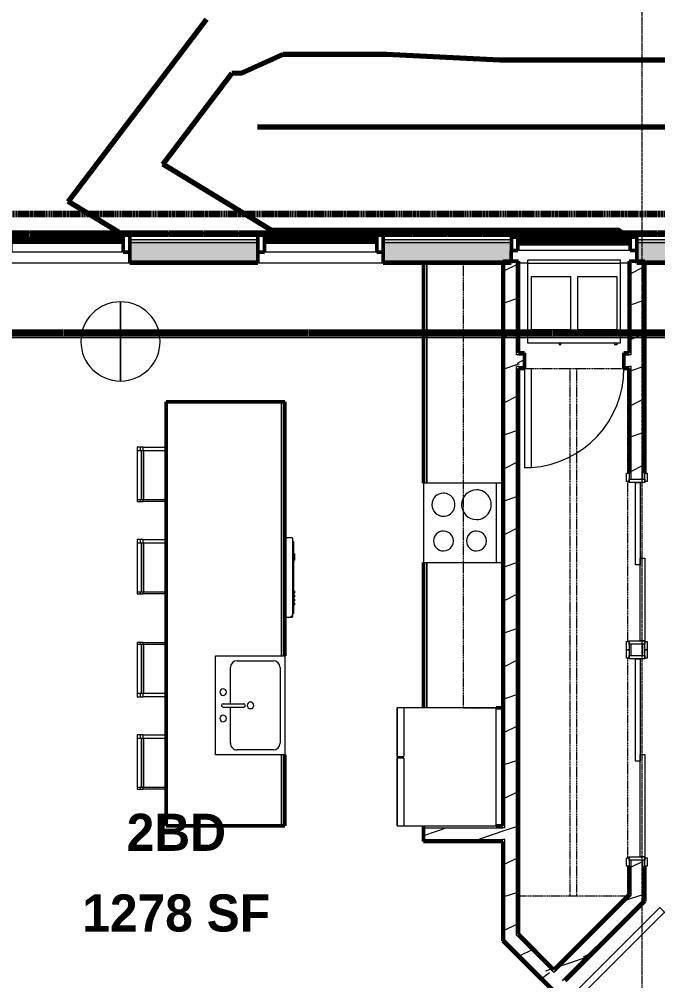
# Model space of a CAD drawing. Extents: x -4294 to -464, y 9706 to 12475.
# Drawn here: x -3670 to -3476.6, y 11892.3 to 12183.6 of the extents above; entities that cross this region are included whole.
import ezdxf

# ---------------------------------------------------------------- set-up
doc = ezdxf.new("R2010")
doc.units = 0
for name, pattern in [('Aligning Line 1_8_', [0.25, 0.125, -0.125]), ('Dash', [0.25, 0.125, -0.125]), ('Dash 1_16_', [0.125, 0.0625, -0.0625]), ('Double Dash 3_8_', [1, 0.375, -0.125, 0.125, -0.125, 0.125, -0.125]), ('Grid Line 1_2_', [0.875, 0.5, -0.125, 0.125, -0.125])]:
    doc.linetypes.add(name, pattern=pattern)
for name, color, linetype, lineweight in [('0-1', 7, 'Continuous', 5), ('0-2', 50, 'Continuous', 13), ('0-3', 147, 'Aligning Line 1_8_', 9), ('A-ANNO-DIMS', 211, 'Continuous', 9), ('A-AREA-IDEN', 2, 'Continuous', 9), ('A-DOOR-1', 7, 'Continuous', 9), ('A-DOOR-2', 90, 'Continuous', 20), ('A-DOOR-FRAM-1', 90, 'Continuous', 20), ('A-GLAZ-1', 50, 'Continuous', 13), ('A-GLAZ-2', 250, 'Continuous', 50), ('A-GLAZ-3', 151, 'Continuous', 9), ('A-WALL-2', 250, 'Continuous', 50), ('A-WALL-3', 50, 'Continuous', 13), ('A-WALL-PATT-1', 7, 'Continuous', 9), ('A-WALL-PATT-2', 8, 'Continuous', 9), ('A-WALL-PATT-3', 43, 'Continuous', 9), ('C-PROP-LINE-1', 170, 'Double Dash 3_8_', 140), ('C-PROP-LINE-2', 91, 'Dash 1_16_', 140), ('C-TOPO-MAJR-1', 130, 'Continuous', 70), ('E-LITE-EQPM', 33, 'Continuous', 9), ('I-FURN-1', 7, 'Continuous', 9), ('M-EQPM-1', 7, 'Continuous', 9), ('P-SANR-FIXT-1', 7, 'Continuous', 9), ('Q-CASE-1', 250, 'Continuous', 50), ('Q-CASE-2', 7, 'Continuous', 9), ('Q-CASE-HDLN-1', 7, 'Dash', 9), ('Q-SPCQ-1', 7, 'Continuous', 9), ('S-GRID-1', 1, 'Grid Line 1_2_', 9)]:
    doc.layers.add(name, color=color, linetype=linetype, lineweight=lineweight)
doc.styles.add('Century Gothic_B', font='Gothicb.ttf', dxfattribs={"height": 11.25})
doc.dimstyles.new('OD__1__Tol__', dxfattribs={"dimscale": 12, "dimtxt": 11.746893, "dimasz": 1.25, "dimexe": 0.9375, "dimexo": 0.625, "dimgap": 0.15625, "dimtad": 1, "dimdec": 0, "dimzin": 3, "dimdsep": 46, "dimlunit": 4, "dimtxsty": 'Century Gothic_B', "dimblk1": 'OBLIQUE', "dimblk2": 'OBLIQUE', "dimsah": 1, "dimcen": 0.09, "dimdle": 0.9375, "dimazin": 0, "dimtfac": 1, "dimtdec": 4, "dimtix": 1, "dimtmove": 0, "dimatfit": 3, "dimfxl": 1, "dimtvp": 1, "dimtfill": 1, "dimfrac": 2, "dimtolj": 1, "dimtzin": 0, "dimarcsym": 2})
pattern_1 = [(0, (0, 0), (38.4, 9.6), [1.584, -27.216, 1.584, -27.216, -153.6]), (0, (0, 0), (38.4, 9.6), [-57.6, 1.584, -56.016, 1.584, -27.216, -67.2]), (0, (0, 0), (38.4, 9.6), [-144, 1.584, -17.616, 1.584, -46.416]), (120, (14.4, 4.8), (-27.513844, 28.4553755), [1.584, -27.216, 1.584, -27.216, -153.6]), (120, (14.4, 4.8), (-27.513844, 28.4553755), [-57.6, 1.584, -56.016, 1.584, -27.216, -67.2]), (120, (14.4, 4.8), (-27.513844, 28.4553755), [-144, 1.584, -17.616, 1.584, -46.416]), (240, (19.2, 24), (-10.886156, -38.0553755), [1.584, -27.216, 1.584, -27.216, -153.6]), (240, (19.2, 24), (-10.886156, -38.0553755), [-57.6, 1.584, -56.016, 1.584, -27.216, -67.2]), (240, (19.2, 24), (-10.886156, -38.0553755), [-144, 1.584, -17.616, 1.584, -46.416])]
pattern_2 = [(216.87, (7.997, 19.992), (59.9755286, 39.9843071), [9.996, -89.964]), (206.565, (19.992, 13.994), (-19.991807, -19.992219), [22.352, -22.352]), (198.435, (19.992, 3.998), (-39.983821, -19.991955), [12.644, -50.576])]

# ---------------------------------------------------------------- blocks, each defined once
blk = doc.blocks.new('HVAC_SPVU_AlliedAir_MGE4 - HVAC_SPVU_AlliedAir_MGE4-1724639-FLOOR PLAN - 2ND FLOOR')
at = {"layer": 'M-EQPM-1'}
for p, q in [((-14, 12.12), (14, 12.12)), ((-14, 12.12), (-14, -12.12)), ((-12.99, 12.62), (-13, 12.62)), ((-13, 12.62), (-12.25, 12.62)), ((-13, 12.62), (-13, 12.12)), ((-12.25, 12.62), (-12.26, 12.62)), ((-12.25, 12.12), (-12.25, 12.62)), ((4.01, 12.62), (4, 12.62)), ((4, 12.62), (4.5, 12.62)), ((4, 12.62), (4, 12.12)), ((4.5, 12.62), (4.49, 12.62)), ((4.5, 12.12), (4.5, 12.62)), ((14, 12.12), (14, -12.12)), ((-1, 8), (-13, 8)), ((-13, 8), (-13, -8)), ((-1, -8), (-1, 8)), ((13, 8), (1, 8)), ((1, 8), (1, -8)), ((13, -8), (13, 8)), ((-13, -8), (-1, -8)), ((1, -8), (13, -8)), ((-14, -12.12), (-14, -13.12)), ((14, -12.12), (-14, -12.12)), ((14, -13.12), (-14, -13.12)), ((14, -12.12), (14, -13.12))]:
    blk.add_line(p, q, dxfattribs=at)
blk = doc.blocks.new('Single-Flush - 30_ x 80_-1420870-FLOOR PLAN - 2ND FLOOR')
at = {"layer": 'A-DOOR-1'}
blk.add_arc((15, 2.375), 30.067, 93.81407, 180, dxfattribs=at)
at = {"layer": 'A-DOOR-2'}
for p, q in [((13, 2.375), (13, 32.375)), ((15, 32.375), (13, 32.375)), ((15, 2.375), (15, 32.375)), ((15, 2.375), (13, 2.375))]:
    blk.add_line(p, q, dxfattribs=at)
blk = doc.blocks.new('OD_CW_Closet - OD_CW_Closet-2062652-FLOOR PLAN - 2ND FLOOR')
at = {"layer": 'Q-CASE-HDLN-1'}
for p, q in [((0.74, -24), (0.74, 9)), ((0.74, 9), (32.48, 9)), ((34.98, 9), (83.48, 9)), ((88.48, 9), (148.98, 9)), ((151.48, 9), (160.64, 9)), ((160.64, 9), (160.64, -24)), ((0.74, -6.5), (160.64, -6.5)), ((0.74, -8.5), (160.64, -8.5)), ((160.64, -24), (0.74, -24))]:
    blk.add_line(p, q, dxfattribs=at)
blk = doc.blocks.new('FOLDING_SLIDING CLOSET - 60_ x 80_-1494136-FLOOR PLAN - 2ND FLOOR')
at = {"layer": 'A-DOOR-1'}
for p, q in [((-32.75, 3.25), (-30.25, 3.25)), ((-32.75, 2.5), (-32.75, 3.25)), ((-30.25, 3.25), (-30.25, 2.5)), ((30.25, 3.25), (32.75, 3.25)), ((30.25, 2.5), (30.25, 3.25)), ((32.75, 3.25), (32.75, 2.5)), ((-30.25, 2.5), (-32.75, 2.5)), ((32.75, 2.5), (30.25, 2.5)), ((-32.75, -2.25), (-30.25, -2.25)), ((-32.75, -3), (-32.75, -2.25)), ((-30.25, -2.25), (-30.25, -3)), ((30.25, -2.25), (32.75, -2.25)), ((30.25, -3), (30.25, -2.25)), ((32.75, -2.25), (32.75, -3)), ((-30.25, -3), (-32.75, -3)), ((32.75, -3), (30.25, -3))]:
    blk.add_line(p, q, dxfattribs=at)
at = {"layer": 'A-DOOR-2'}
for p, q in [((-1, 0.5), (30, 0.5)), ((-1, -0.88), (-1, 0.5)), ((30, 0.5), (30, -0.88)), ((-30, -0.88), (1, -0.88)), ((-30, -2.25), (-30, -0.88)), ((1, -2.25), (-30, -2.25)), ((30, -0.88), (-1, -0.88)), ((1, -0.88), (1, -2.25))]:
    blk.add_line(p, q, dxfattribs=at)
at = {"layer": 'A-DOOR-FRAM-1'}
for p, q in [((-31, 2.5), (-30, 2.5)), ((-31, -2.25), (-31, 2.5)), ((-30, 2.5), (-30, -2.25)), ((30, 2.5), (31, 2.5)), ((30, -2.25), (30, 2.5)), ((31, 2.5), (31, -2.25)), ((-30, -2.25), (-31, -2.25)), ((31, -2.25), (30, -2.25))]:
    blk.add_line(p, q, dxfattribs=at)
blk = doc.blocks.new('FOLDING_SLIDING CLOSET - 48_ x 80_-1372841-FLOOR PLAN - 2ND FLOOR')
at = {"layer": 'A-DOOR-1'}
for p, q in [((-26.75, 3.25), (-24.25, 3.25)), ((-26.75, 2.5), (-26.75, 3.25)), ((-24.25, 3.25), (-24.25, 2.5)), ((24.25, 3.25), (26.75, 3.25)), ((24.25, 2.5), (24.25, 3.25)), ((26.75, 3.25), (26.75, 2.5)), ((-24.25, 2.5), (-26.75, 2.5)), ((26.75, 2.5), (24.25, 2.5)), ((-26.75, -2.25), (-24.25, -2.25)), ((-26.75, -3), (-26.75, -2.25)), ((-24.25, -2.25), (-24.25, -3)), ((24.25, -2.25), (26.75, -2.25)), ((24.25, -3), (24.25, -2.25)), ((26.75, -2.25), (26.75, -3)), ((-24.25, -3), (-26.75, -3)), ((26.75, -3), (24.25, -3))]:
    blk.add_line(p, q, dxfattribs=at)
at = {"layer": 'A-DOOR-2'}
for p, q in [((-1, 0.5), (24, 0.5)), ((-1, -0.88), (-1, 0.5)), ((24, 0.5), (24, -0.88)), ((-24, -0.88), (1, -0.88)), ((-24, -2.25), (-24, -0.88)), ((1, -2.25), (-24, -2.25)), ((24, -0.88), (-1, -0.88)), ((1, -0.88), (1, -2.25))]:
    blk.add_line(p, q, dxfattribs=at)
at = {"layer": 'A-DOOR-FRAM-1'}
for p, q in [((-25, 2.5), (-24, 2.5)), ((-25, -2.25), (-25, 2.5)), ((-24, 2.5), (-24, -2.25)), ((24, 2.5), (25, 2.5)), ((24, -2.25), (24, 2.5)), ((25, 2.5), (25, -2.25)), ((-24, -2.25), (-25, -2.25)), ((25, -2.25), (24, -2.25))]:
    blk.add_line(p, q, dxfattribs=at)
blk = doc.blocks.new('Refrigerator_-_Side-by-Side_6047 - 36_ X 30_-345559-FLOOR PLAN - 2ND FLOOR')
at = {"layer": 'Q-SPCQ-1'}
for p, q in [((17.87, 14.42), (-17.88, 14.42)), ((-17.88, 14.42), (-17.88, -15.58)), ((17.87, -15.58), (17.87, 14.42)), ((-17.88, -13.58), (-3.13, -13.58)), ((-17.88, -13.58), (-17.88, -15.58)), ((-3.13, -15.58), (-3.13, -13.58)), ((-2.63, -13.58), (17.87, -13.58)), ((-2.63, -13.58), (-2.63, -15.58)), ((17.87, -15.58), (17.87, -13.58)), ((-17.88, -15.58), (17.87, -15.58)), ((-3.13, -15.58), (-17.88, -15.58)), ((17.87, -15.58), (-2.63, -15.58))]:
    blk.add_line(p, q, dxfattribs=at)
blk = doc.blocks.new('Range - 24_ x 24_-1352610-FLOOR PLAN - 2ND FLOOR')
at = {"layer": 'Q-SPCQ-1'}
for p, q in [((0, 24), (0, 0)), ((24, 0), (24, 24)), ((0, 22), (24, 22)), ((0, 0), (24, 0))]:
    blk.add_line(p, q, dxfattribs=at)
for centre, radius, start, end in [((6.5, 16), 4.5, 360, 180), ((17.5, 16), 3, 360, 180), ((6.5, 16), 4.5, 180, 0), ((17.5, 16), 3, 180, 0), ((6.5, 6), 3.5, 360, 180), ((17.5, 6), 3, 360, 180), ((6.5, 6), 3.5, 180, 0), ((17.5, 6), 3, 180, 0)]:
    blk.add_arc(centre, radius, start, end, dxfattribs=at)
blk = doc.blocks.new('OD_CW_Base Cabinet - OD_CW_Base Cabinet-1985825-FLOOR PLAN - 2ND FLOOR')
at = {"layer": 'Q-CASE-1'}
for p, q in [((0.74, 0), (44.83, 0)), ((68.83, 0), (135.51, 0)), ((0.74, -24), (0.74, -22))]:
    blk.add_line(p, q, dxfattribs=at)
at = {"layer": 'Q-CASE-2'}
for p, q in [((0.74, 0), (44.83, 0)), ((44.83, -1), (0.74, -1)), ((0.74, -1), (44.83, -1)), ((68.83, 0), (135.51, 0)), ((135.51, -1), (68.83, -1)), ((68.83, -1), (135.51, -1)), ((0.74, -24), (0.74, -22))]:
    blk.add_line(p, q, dxfattribs=at)
blk = doc.blocks.new('Sink Kitchen-Single - 30_ x 21_-1372827-FLOOR PLAN - 2ND FLOOR')
at = {"layer": 'P-SANR-FIXT-1'}
for p, q in [((-14.38, 10.41), (15.62, 10.41)), ((-14.38, -10.59), (-14.38, 10.41)), ((-10.88, 8.91), (12.12, 8.91)), ((15.62, 10.41), (15.62, -10.59)), ((-12.88, -4.09), (-12.88, 6.91)), ((14.12, 6.91), (14.12, -4.09)), ((0.12, -8.34), (0.12, -2.09)), ((1.12, -8.34), (1.12, -2.09)), ((0.12, -6.09), (-10.88, -6.09)), ((12.12, -6.09), (1.12, -6.09)), ((15.62, -10.59), (-14.38, -10.59))]:
    blk.add_line(p, q, dxfattribs=at)
for centre, radius, start, end in [((-10.88, 6.91), 2, 90, 180), ((12.12, 6.91), 2, 360, 90), ((0.62, 0), 1, 360, 180), ((0.62, 0), 1, 180, 0), ((0.62, -2.09), 0.5, 360, 180), ((-10.88, -4.09), 2, 180, 270), ((12.12, -4.09), 2, 270, 0), ((-3.38, -8.34), 1, 360, 180), ((-3.38, -8.34), 1, 180, 0), ((0.62, -8.34), 0.5, 180, 0), ((4.62, -8.34), 1, 0, 180), ((4.62, -8.34), 1, 180, 0)]:
    blk.add_arc(centre, radius, start, end, dxfattribs=at)
blk = doc.blocks.new('Dishwasher_15404 - 34_ counter-V19-FLOOR PLAN - 2ND FLOOR')
at = {"layer": 'Q-SPCQ-1'}
for p, q in [((26.68, 0), (24.5, 0)), ((26.87, -22.93), (26.87, -0.2)), ((27.12, -1.09), (26.87, -1.09)), ((27.12, -1.09), (27.12, -22.91)), ((27.37, -4.82), (27.12, -4.82)), ((27.37, -4.86), (27.37, -5.81)), ((27.37, -5.81), (27.37, -6.76)), ((27.12, -6.79), (27.37, -6.79)), ((27.37, -16.15), (27.12, -16.15)), ((27.12, -16.74), (27.37, -16.74)), ((27.37, -17.33), (27.12, -17.33)), ((27.37, -16.15), (27.37, -16.74)), ((27.37, -17.33), (27.37, -17.92)), ((27.12, -17.92), (27.37, -17.92)), ((27.37, -18.51), (27.12, -18.51)), ((27.12, -19.1), (27.37, -19.1)), ((27.37, -19.69), (27.12, -19.69)), ((27.12, -20.28), (27.37, -20.28)), ((27.37, -18.51), (27.37, -19.1)), ((27.37, -19.69), (27.37, -20.28)), ((27.12, -22.91), (26.87, -22.91)), ((26.87, -23.8), (26.87, -22.93)), ((24.5, -24), (25.8, -24)), ((25.8, -24), (26.68, -24))]:
    blk.add_line(p, q, dxfattribs=at)
for centre, radius, start, end in [((26.68, -0.2), 0.197, 360, 90), ((26.68, -0.2), 0.197, 0, 90), ((25.8, -22.93), 1.07, 270, 0), ((26.68, -23.8), 0.197, 270, 0)]:
    blk.add_arc(centre, radius, start, end, dxfattribs=at)
blk = doc.blocks.new('OD_CW_Base Cabinet - OD_CW_Base Cabinet-1985826-FLOOR PLAN - 2ND FLOOR')
at = {"layer": 'Q-CASE-1'}
for p, q in [((0.74, -24), (0.74, 12)), ((0.74, 12), (77.73, 12)), ((107.73, 12), (129.26, 12)), ((129.26, 12), (129.26, -24)), ((129.26, -24), (0.74, -24))]:
    blk.add_line(p, q, dxfattribs=at)
at = {"layer": 'Q-CASE-2'}
for p, q in [((0.74, 11), (0.74, 12)), ((0.74, 12), (77.73, 12)), ((107.73, 12), (129.26, 12)), ((129.26, 12), (129.26, 11)), ((77.73, 11), (0.74, 11)), ((0.74, -24), (0.74, 11)), ((0.74, 11), (77.73, 11)), ((129.26, 11), (107.73, 11)), ((107.73, 11), (129.26, 11)), ((129.26, 11), (129.26, -24)), ((129.26, -24), (0.74, -24))]:
    blk.add_line(p, q, dxfattribs=at)
blk = doc.blocks.new('Bar_Stool_6722_1_ - Bar_Stool_6722_1_-1372833-FLOOR PLAN - 2ND FLOOR')
at = {"layer": 'I-FURN-1'}
for p, q in [((1, 0), (0, 0)), ((0, 0), (0, -0.98)), ((0, -0.98), (1, -0.98)), ((0, -0.98), (0, -1.78)), ((0, -1.78), (1, -1.78)), ((0, -8.78), (0, -1.78)), ((1, -1.24), (1, 0)), ((16, 0), (1, 0)), ((1, -1.91), (1, -1.24)), ((16, -1.24), (1, -1.24)), ((1, -1.91), (16, -1.91)), ((1, -2.03), (1, -1.91)), ((1, -8.78), (1, -2.03)), ((1, -2.03), (16, -2.03)), ((16.5, 0), (16, 0)), ((16, 0), (16, -1.24)), ((16, -0.98), (16.5, -0.98)), ((16, -1.24), (16, -1.91)), ((16, -1.78), (16.5, -1.78)), ((16, -1.91), (16, -2.03)), ((16, -2.03), (16, -8.78)), ((16.5, -0.98), (16.5, 0)), ((16.5, -1.78), (16.5, -0.98)), ((16.5, -1.78), (16.5, -8.78))]:
    blk.add_line(p, q, dxfattribs=at)
blk = doc.blocks.new('OD_CW_Upper Cabinet - OD_CW_Upper Cabinet-1985827-FLOOR PLAN - 2ND FLOOR')
at = {"layer": 'Q-CASE-HDLN-1'}
for p, q in [((135.51, 24), (0.74, 24)), ((0.74, 24), (0.74, 12)), ((135.51, 12), (135.51, 24)), ((0.74, 12), (135.51, 12))]:
    blk.add_line(p, q, dxfattribs=at)
blk = doc.blocks.new('Bar_Stool_6722_1_ - Bar_Stool_6722_1_-1229311-FLOOR PLAN - 2ND FLOOR')
at = {"layer": 'I-FURN-1'}
for p, q in [((0, 1.78), (0, 8.78)), ((1, 2.03), (1, 8.78)), ((16, 8.78), (16, 2.03)), ((16.5, 8.78), (16.5, 1.78)), ((1, 1.78), (0, 1.78)), ((0, 1.78), (0, 0.98)), ((1, 0.98), (0, 0.98)), ((0, 0.98), (0, 0)), ((1, 1.91), (1, 2.03)), ((16, 2.03), (1, 2.03)), ((1, 1.24), (1, 1.91)), ((16, 1.91), (1, 1.91)), ((1, 0), (1, 1.24)), ((1, 1.24), (16, 1.24)), ((16, 2.03), (16, 1.91)), ((16, 1.91), (16, 1.24)), ((16.5, 1.78), (16, 1.78)), ((16, 1.24), (16, 0)), ((16.5, 0.98), (16, 0.98)), ((16.5, 0.98), (16.5, 1.78)), ((16.5, 0), (16.5, 0.98)), ((0, 0), (1, 0)), ((1, 0), (16, 0)), ((16, 0), (16.5, 0))]:
    blk.add_line(p, q, dxfattribs=at)
blk = doc.blocks.new('Single-Flush - 36_ x 84_-1372824-FLOOR PLAN - 2ND FLOOR')
at = {"layer": 'A-DOOR-1'}
blk.add_arc((18, -2.38), 36.07, 180, 266.8211, dxfattribs=at)
at = {"layer": 'A-DOOR-2'}
for p, q in [((16, -2.38), (16, -38.39)), ((18, -2.38), (16, -2.38)), ((18, -2.38), (18, -38.39)), ((18, -38.39), (16, -38.39))]:
    blk.add_line(p, q, dxfattribs=at)
blk = doc.blocks.new('CTR - 1st Phase - Unit Layouts_rvt-1-FLOOR PLAN - 2ND FLOOR')
at = {"layer": 'A-WALL-PATT-1'}
h = blk.add_hatch(dxfattribs=at)
h.set_pattern_fill('FP_1', color=256, style=0, pattern_type=2)
h.set_pattern_definition(pattern_1)
h.paths.add_polyline_path([(-3522.87, 11903.76), (-3522.87, 11935.06), (-3523.5, 11935.06), (-3523.5, 11904.38)], flags=0)
h.paths.add_polyline_path([(-3522.87, 11938.56), (-3522.87, 12110.34), (-3523.5, 12110.34), (-3523.5, 11938.56)], flags=0)
h = blk.add_hatch(dxfattribs=at)
h.set_pattern_fill('FP_1', color=256, style=0, pattern_type=2)
h.set_pattern_definition(pattern_1)
h.paths.add_polyline_path([(-3518.75, 11905.47), (-3518.75, 12078.41), (-3519.37, 12078.41), (-3519.37, 11906.09)], flags=0)
h.paths.add_polyline_path([(-3518.75, 12081.91), (-3518.75, 12110.34), (-3519.37, 12110.34), (-3519.37, 12081.91), (-3519.29, 12081.91)], flags=0)
h = blk.add_hatch(dxfattribs=at)
h.set_pattern_fill('FP_1', color=256, style=0, pattern_type=2)
h.set_pattern_definition(pattern_1)
h.paths.add_polyline_path([(-3485.29, 11917.47), (-3484.66, 11918.1), (-3484.66, 11928.79), (-3485.29, 11928.79), (-3485.29, 11918.1)], flags=0)
h.paths.add_polyline_path([(-3484.66, 11990.79), (-3484.66, 11994.29), (-3485.29, 11994.29), (-3485.29, 11990.79)], flags=0)
h.paths.add_polyline_path([(-3485.29, 12044.29), (-3484.66, 12044.29), (-3484.66, 12078.41), (-3485.29, 12078.41), (-3485.29, 12046.04)], flags=0)
h.paths.add_polyline_path([(-3484.66, 12081.91), (-3484.66, 12110.34), (-3485.29, 12110.34), (-3485.29, 12081.91)], flags=0)
h = blk.add_hatch(dxfattribs=at)
h.set_pattern_fill('FP_1', color=256, style=0, pattern_type=2)
h.set_pattern_definition(pattern_1)
h.paths.add_polyline_path([(-3507.58, 11895.18), (-3485.29, 11917.47), (-3485.29, 11918.36), (-3508.02, 11895.62)], flags=0)
h = blk.add_hatch(dxfattribs=at)
h.set_pattern_fill('FP_1', color=256, style=0, pattern_type=2)
h.set_pattern_definition(pattern_1)
h.paths.add_polyline_path([(-3504.66, 11892.26), (-3481.16, 11915.77), (-3481.16, 11916.65), (-3505.11, 11892.71), (-3504.9, 11892.5)], flags=0)
h = blk.add_hatch(dxfattribs=at)
h.set_pattern_fill('FP_1', color=256, style=0, pattern_type=2)
h.set_pattern_definition(pattern_1)
h.paths.add_polyline_path([(-3446.02, 11826.91), (-3446.02, 11827.79), (-3478.85, 11860.62), (-3479.3, 11860.18), (-3449.77, 11830.65)], flags=0)
h.paths.add_polyline_path([(-3504.75, 11885.64), (-3504.31, 11886.08), (-3522.87, 11904.64), (-3522.85, 11903.74), (-3504.9, 11885.78)], flags=0)
at = {"layer": 'A-WALL-PATT-2'}
h = blk.add_hatch(dxfattribs=at)
h.set_pattern_fill('FP_2', color=256, style=0, pattern_type=2)
h.set_pattern_definition(pattern_2)
h.paths.add_polyline_path([(-3519.37, 11901.14), (-3519.37, 12110.34), (-3522.87, 12110.34), (-3522.87, 11904.64), (-3519.39, 11901.16)], flags=0)
h = blk.add_hatch(dxfattribs=at)
h.set_pattern_fill('FP_2', color=256, style=0, pattern_type=2)
h.set_pattern_definition(pattern_2)
h.paths.add_polyline_path([(-3484.66, 11913.15), (-3481.16, 11916.65), (-3481.16, 11928.79), (-3484.66, 11928.79), (-3484.66, 11916.65)], flags=0)
h.paths.add_polyline_path([(-3484.66, 11990.79), (-3481.16, 11990.79), (-3481.16, 11994.29), (-3484.66, 11994.29)], flags=0)
h.paths.add_polyline_path([(-3481.16, 12044.29), (-3481.16, 12110.34), (-3484.66, 12110.34), (-3484.66, 12044.29)], flags=0)
h = blk.add_hatch(dxfattribs=at)
h.set_pattern_fill('FP_2', color=256, style=0, pattern_type=2)
h.set_pattern_definition(pattern_2)
h.paths.add_polyline_path([(-3485.09, 12078.41), (-3484.66, 12078.41), (-3484.66, 12081.91), (-3486.91, 12081.91), (-3486.91, 12078.41), (-3485.29, 12078.41)], flags=0)
h.paths.add_polyline_path([(-3518.75, 12078.41), (-3516.91, 12078.41), (-3516.91, 12081.91), (-3519.37, 12081.91), (-3519.37, 12078.41), (-3518.94, 12078.41)], flags=0)
h = blk.add_hatch(dxfattribs=at)
h.set_pattern_fill('FP_2', color=256, style=0, pattern_type=2)
h.set_pattern_definition(pattern_2)
h.paths.add_polyline_path([(-3522.87, 11935.06), (-3522.87, 11938.56), (-3547.5, 11938.56), (-3547.5, 11935.06), (-3523.5, 11935.06)], flags=0)
h = blk.add_hatch(dxfattribs=at)
h.set_pattern_fill('FP_2', color=256, style=0, pattern_type=2)
h.set_pattern_definition(pattern_2)
h.paths.add_polyline_path([(-3505.55, 11892.26), (-3484.66, 11913.15), (-3484.66, 11918.1), (-3508.02, 11894.74), (-3505.99, 11892.71)], flags=0)
h = blk.add_hatch(dxfattribs=at)
h.set_pattern_fill('FP_2', color=256, style=0, pattern_type=2)
h.set_pattern_definition(pattern_2)
h.paths.add_polyline_path([(-3445.4, 11827.17), (-3445.4, 11832.12), (-3476.38, 11863.1), (-3478.85, 11860.62), (-3446.02, 11827.79)], flags=0)
h.paths.add_polyline_path([(-3504.31, 11886.08), (-3501.83, 11888.55), (-3519.37, 11906.09), (-3519.37, 11901.14), (-3504.9, 11886.67)], flags=0)
at = {"layer": 'A-WALL-2'}
for p, q in [((-3523.5, 12110.34), (-3523.5, 11939.19)), ((-3518.75, 12110.34), (-3523.5, 12110.34)), ((-3518.75, 12082.54), (-3518.75, 12110.34)), ((-3485.29, 12110.34), (-3485.29, 12082.54)), ((-3480.54, 12110.34), (-3485.29, 12110.34)), ((-3480.54, 12046.04), (-3480.54, 12110.34)), ((-3516.91, 12082.54), (-3518.75, 12082.54)), ((-3516.91, 12077.79), (-3516.91, 12082.54)), ((-3485.29, 12082.54), (-3486.91, 12082.54)), ((-3486.91, 12082.54), (-3486.91, 12077.79)), ((-3518.75, 11906.35), (-3518.75, 12077.79)), ((-3518.75, 12077.79), (-3516.91, 12077.79)), ((-3486.91, 12077.79), (-3485.29, 12077.79)), ((-3485.29, 12077.79), (-3485.29, 12046.04)), ((-3547.5, 11939.19), (-3547.5, 11934.44)), ((-3523.5, 11939.19), (-3525.5, 11939.19)), ((-3547.5, 11934.44), (-3523.5, 11934.44)), ((-3523.5, 11934.44), (-3523.5, 11904.38)), ((-3485.29, 11927.04), (-3485.29, 11918.36)), ((-3480.54, 11916.39), (-3480.54, 11927.04)), ((-3485.29, 11918.36), (-3508.02, 11895.62)), ((-3485.29, 11911.64), (-3481.16, 11915.77)), ((-3481.16, 11915.77), (-3480.54, 11916.39)), ((-3504.66, 11892.26), (-3485.29, 11911.64)), ((-3508.02, 11895.62), (-3518.75, 11906.35)), ((-3523.5, 11904.38), (-3522.87, 11903.76)), ((-3522.87, 11903.76), (-3518.75, 11899.63)), ((-3518.75, 11899.63), (-3504.75, 11885.64))]:
    blk.add_line(p, q, dxfattribs=at)
at = {"layer": 'A-WALL-3'}
for p, q in [((-3522.87, 11938.56), (-3522.87, 12110.34)), ((-3519.37, 12081.91), (-3519.37, 12110.34)), ((-3484.66, 12081.91), (-3484.66, 12110.34)), ((-3481.16, 12044.29), (-3481.16, 12110.34)), ((-3518.75, 12081.91), (-3519.37, 12081.91)), ((-3518.75, 12081.91), (-3516.91, 12081.91)), ((-3486.91, 12081.91), (-3485.29, 12081.91)), ((-3484.66, 12081.91), (-3485.29, 12081.91)), ((-3519.37, 11906.09), (-3519.37, 12078.41)), ((-3518.75, 12078.41), (-3519.37, 12078.41)), ((-3518.75, 12078.41), (-3516.91, 12078.41)), ((-3486.91, 12078.41), (-3485.29, 12078.41)), ((-3484.66, 12078.41), (-3485.29, 12078.41)), ((-3484.66, 12044.29), (-3484.66, 12078.41)), ((-3484.66, 11990.79), (-3484.66, 11994.29)), ((-3481.16, 11990.79), (-3481.16, 11994.29)), ((-3547.5, 11938.56), (-3523.5, 11938.56)), ((-3522.87, 11938.56), (-3523.5, 11938.56)), ((-3547.5, 11935.06), (-3523.5, 11935.06)), ((-3522.87, 11935.06), (-3523.5, 11935.06)), ((-3522.87, 11904.64), (-3522.87, 11935.06)), ((-3484.66, 11918.1), (-3484.66, 11928.79)), ((-3481.16, 11916.65), (-3481.16, 11928.79)), ((-3507.58, 11895.18), (-3485.29, 11917.47)), ((-3484.66, 11918.1), (-3485.29, 11917.47)), ((-3481.16, 11916.65), (-3484.66, 11913.15)), ((-3505.11, 11892.71), (-3485.29, 11912.52)), ((-3484.66, 11913.15), (-3485.29, 11912.52)), ((-3518.75, 11905.47), (-3519.37, 11906.09)), ((-3519.37, 11901.14), (-3522.87, 11904.64)), ((-3508.02, 11894.74), (-3518.75, 11905.47)), ((-3518.75, 11900.52), (-3519.37, 11901.14)), ((-3504.31, 11886.08), (-3518.75, 11900.52)), ((-3507.58, 11895.18), (-3508.02, 11894.74)), ((-3505.11, 11892.71), (-3505.55, 11892.26))]:
    blk.add_line(p, q, dxfattribs=at)
at = {"layer": '0-2'}
for name, p, rotation in [('OD_CW_Base Cabinet - OD_CW_Base Cabinet-1985825-FLOOR PLAN - 2ND FLOOR', (-3547.5, 11974.2), 89.99999999998084), ('OD_CW_Upper Cabinet - OD_CW_Upper Cabinet-1985827-FLOOR PLAN - 2ND FLOOR', (-3547.5, 12110.45), 269.9999999999753), ('HVAC_SPVU_AlliedAir_MGE4 - HVAC_SPVU_AlliedAir_MGE4-1724639-FLOOR PLAN - 2ND FLOOR', (-3501.92, 12097.59), 180), ('OD_CW_Closet - OD_CW_Closet-2062652-FLOOR PLAN - 2ND FLOOR', (-3494.75, 12078.53), 269.9999999999914), ('Single-Flush - 30_ x 80_-1420870-FLOOR PLAN - 2ND FLOOR', (-3501.91, 12080.16), 180), ('OD_CW_Base Cabinet - OD_CW_Base Cabinet-1985826-FLOOR PLAN - 2ND FLOOR', (-3601.5, 12068.45), 270.0000000000808), ('Bar_Stool_6722_1_ - Bar_Stool_6722_1_-1229311-FLOOR PLAN - 2ND FLOOR', (-3634.27, 12054), 270.0000000000883), ('FOLDING_SLIDING CLOSET - 48_ x 80_-1372841-FLOOR PLAN - 2ND FLOOR', (-3482.79, 12019.29), 89.99999999999237), ('Range - 24_ x 24_-1352610-FLOOR PLAN - 2ND FLOOR', (-3547.5, 12043.03), 269.9999999999993), ('Bar_Stool_6722_1_ - Bar_Stool_6722_1_-1229311-FLOOR PLAN - 2ND FLOOR', (-3634.27, 12026), 270.0000000000883), ('Bar_Stool_6722_1_ - Bar_Stool_6722_1_-1372833-FLOOR PLAN - 2ND FLOOR', (-3634.27, 11978.28), 90.00000000008706), ('Sink Kitchen-Single - 30_ x 21_-1372827-FLOOR PLAN - 2ND FLOOR', (-3599.91, 11976.34), 270.0000000000935), ('FOLDING_SLIDING CLOSET - 60_ x 80_-1494136-FLOOR PLAN - 2ND FLOOR', (-3482.79, 11959.79), 89.99999999999237), ('Refrigerator_-_Side-by-Side_6047 - 36_ X 30_-345559-FLOOR PLAN - 2ND FLOOR', (-3539.92, 11957.06), 269.9999999999809), ('Bar_Stool_6722_1_ - Bar_Stool_6722_1_-1229311-FLOOR PLAN - 2ND FLOOR', (-3634.27, 11966.78), 270.0000000000886), ('Single-Flush - 36_ x 84_-1372824-FLOOR PLAN - 2ND FLOOR', (-3490.34, 11874.59), 134.9999999999904)]:
    blk.add_blockref(name, p, dxfattribs=dict(at, rotation=rotation))
blk.add_blockref('Dishwasher_15404 - 34_ counter-V19-FLOOR PLAN - 2ND FLOOR', (-3614, 12026.45), dxfattribs=at)
blk = doc.blocks.new('CTR  - Topography_rvt-1-FLOOR PLAN - 2ND FLOOR')
at = {"layer": 'C-TOPO-MAJR-1'}
for p, q in [((-3655.18, 12128.4), (-3613.26, 12183.64)), ((-3590.06, 12173.01), (-3558.78, 12173.01)), ((-3626.5, 12139.72), (-3605.54, 12167.34)), ((-3639.88, 12119.09), (-3655.18, 12128.4))]:
    blk.add_line(p, q, dxfattribs=at)
at = {"layer": 'C-TOPO-MAJR-1', "flags": 128}
for points in [[(-3605.54, 12167.34), (-3602.55, 12167.4), (-3590.06, 12173.01)], [(-3558.78, 12173.01), (-3524.39, 12171.32), (-3450.41, 12171.32)], [(-3597.81, 12151.04), (-3545.68, 12151.03), (-3422.39, 12151.03)], [(-3593.53, 12119.66), (-3599.84, 12123.5), (-3626.5, 12139.72)], [(-3487.03, 12118.59), (-3488.28, 12119.65), (-3555.37, 12119.65), (-3583.74, 12119.66), (-3590.62, 12119.66), (-3593.53, 12119.66)]]:
    blk.add_lwpolyline(points, dxfattribs=at)
blk = doc.blocks.new('_THE_ WINDOW _ DOOR - hvac panel - 2nd floor-V102-FLOOR PLAN - 2ND FLOOR')
at = {"layer": 'A-GLAZ-3'}
h = blk.add_hatch(dxfattribs=at)
h.set_pattern_fill('FP_10', color=256, style=0, pattern_type=2)
h.set_pattern_definition([(315, (-3501.924, 12114.152), (5.303301, 5.303301), [])])
h.paths.add_polyline_path([(-17.0125, -3.4375), (-19.0125, -3.4375), (-19.0125, -4.4375), (19.0125, -4.4375), (19.0125, -3.4375), (-9.3117, -3.4375)], flags=0)
at = {"layer": 'A-GLAZ-1'}
blk.add_line((-17.0125, 0.5625), (17.0125, 0.5625), dxfattribs=at)
at = {"layer": 'A-GLAZ-2'}
for p, q in [((-19.0125, -3.4375), (-19.0125, 0.5625)), ((-19.0125, 0.5625), (-17.0125, 0.5625)), ((-17.0125, 0.5625), (-17.0125, -3.4375)), ((17.0125, -3.4375), (17.0125, 0.5625)), ((17.0125, 0.5625), (19.0125, 0.5625)), ((19.0125, 0.5625), (19.0125, -3.4375)), ((-17.0125, -1.4375), (17.0125, -1.4375)), ((-17.0125, -2.4375), (-17.0125, -1.4375)), ((17.0125, -2.4375), (-17.0125, -2.4375)), ((17.0125, -1.4375), (17.0125, -2.4375)), ((-19.0125, -4.4375), (-19.0125, -3.4375)), ((-19.0125, -3.4375), (19.0125, -3.4375)), ((-17.0125, -3.4375), (-19.0125, -3.4375)), ((19.0125, -4.4375), (-19.0125, -4.4375)), ((19.0125, -3.4375), (17.0125, -3.4375)), ((19.0125, -3.4375), (19.0125, -4.4375))]:
    blk.add_line(p, q, dxfattribs=at)
blk = doc.blocks.new('_THE_ WINDOW _ DOOR - Window - 2nd Floor-2113388-FLOOR PLAN - 2ND FLOOR')
at = {"layer": 'A-GLAZ-1'}
for p, q in [((-17.0125, 4.9375), (17.0125, 4.9375)), ((17.0125, -1.0625), (-17.0125, -1.0625))]:
    blk.add_line(p, q, dxfattribs=at)
at = {"layer": 'A-GLAZ-2'}
for p, q in [((-17.0125, 4.9375), (-19.0125, 4.9375)), ((-19.0125, 4.9375), (-19.0125, -1.0625)), ((-17.0125, -1.0625), (-17.0125, 4.9375)), ((17.0125, 2.9375), (-17.0125, 2.9375)), ((-17.0125, 2.9375), (-17.0125, 1.9375)), ((19.0125, 4.9375), (17.0125, 4.9375)), ((17.0125, 4.9375), (17.0125, -1.0625)), ((17.0125, 1.9375), (17.0125, 2.9375)), ((19.0125, -1.0625), (19.0125, 4.9375)), ((-17.0125, 1.9375), (17.0125, 1.9375)), ((-19.0125, -1.0625), (-17.0125, -1.0625)), ((17.0125, -1.0625), (19.0125, -1.0625))]:
    blk.add_line(p, q, dxfattribs=at)
blk = doc.blocks.new('Family - ___-1878357-FLOOR PLAN - 2ND FLOOR')
at = {"layer": 'C-PROP-LINE-1'}
blk.add_line((-3869.45, 12124.69), (-747.76, 12124.69), dxfattribs=at)
blk = doc.blocks.new('Family - ___-1878392-FLOOR PLAN - 2ND FLOOR')
at = {"layer": 'C-PROP-LINE-1'}
blk.add_line((-3833.41, 12088.69), (-613.69, 12088.69), dxfattribs=at)
blk = doc.blocks.new('CTR - 1st Phase - Shell_rvt-1-FLOOR PLAN - 2ND FLOOR')
at = {"layer": 'A-WALL-PATT-2'}
h = blk.add_hatch(dxfattribs=at)
h.set_pattern_fill('FP_3', color=256, style=0, pattern_type=2)
h.set_pattern_definition([(0, (0, 0), (0, 5.998), []), (315, (0, 0), (5.9976797, 0), [8.482, -8.482]), (45, (0, 0), (5.9976797, 0), [8.482, -8.482])])
h.paths.add_polyline_path([(-3858.97, 12115.84), (-3828.14, 12115.84), (-3828.14, 12116.84), (-3858.97, 12116.84)], flags=0)
h.paths.add_polyline_path([(-3790.11, 12115.84), (-3674.54, 12115.84), (-3674.54, 12116.84), (-3790.11, 12116.84)], flags=0)
h.paths.add_polyline_path([(-3597.74, 12115.84), (-3597.74, 12116.84), (-3636.51, 12116.84), (-3636.51, 12115.84), (-3597.81, 12115.84)], flags=0)
h.paths.add_polyline_path([(-3559.71, 12115.84), (-3520.94, 12115.84), (-3520.94, 12116.84), (-3559.71, 12116.84)], flags=0)
h.paths.add_polyline_path([(-3482.91, 12115.84), (-3405.74, 12115.84), (-3405.74, 12116.84), (-3482.91, 12116.84)], flags=0)
h.paths.add_polyline_path([(-3367.71, 12115.84), (-3290.54, 12115.84), (-3290.54, 12116.84), (-3367.71, 12116.84)], flags=0)
h.paths.add_polyline_path([(-3252.51, 12115.84), (-3252.14, 12115.84), (-3252.14, 12116.84), (-3252.51, 12116.84)], flags=0)
h.paths.add_polyline_path([(-3175.34, 12115.84), (-3175.34, 12116.84), (-3214.11, 12116.84), (-3214.11, 12115.84), (-3175.71, 12115.84)], flags=0)
h.paths.add_polyline_path([(-3137.31, 12115.84), (-3136.94, 12115.84), (-3136.94, 12116.84), (-3137.31, 12116.84)], flags=0)
h.paths.add_polyline_path([(-3022.11, 12115.84), (-3021.74, 12115.84), (-3021.74, 12116.84), (-3022.11, 12116.84)], flags=0)
h.paths.add_polyline_path([(-3060.14, 12115.84), (-3060.14, 12116.84), (-3098.91, 12116.84), (-3098.91, 12115.84), (-3063.91, 12115.84)], flags=0)
h.paths.add_polyline_path([(-2978.68, 12115.84), (-2906.54, 12115.84), (-2906.54, 12116.84), (-2983.71, 12116.84), (-2983.71, 12115.84)], flags=0)
h.paths.add_polyline_path([(-2868.51, 12115.84), (-2868.14, 12115.84), (-2868.14, 12116.84), (-2868.51, 12116.84)], flags=0)
h.paths.add_polyline_path([(-2830.11, 12115.84), (-2752.94, 12115.84), (-2752.94, 12116.84), (-2830.11, 12116.84)], flags=0)
h.paths.add_polyline_path([(-2714.54, 12115.84), (-2714.54, 12116.84), (-2714.91, 12116.84), (-2714.91, 12115.84)], flags=0)
h.paths.add_polyline_path([(-2639.42, 12115.84), (-2639.42, 12116.84), (-2676.51, 12116.84), (-2676.51, 12115.84), (-2640.42, 12115.84)], flags=0)
h.paths.add_polyline_path([(-2521.22, 12115.84), (-2484.14, 12115.84), (-2484.14, 12116.84), (-2521.22, 12116.84)], flags=0)
h.paths.add_polyline_path([(-2330.54, 12115.84), (-2292.14, 12115.84), (-2292.14, 12116.84), (-2330.54, 12116.84)], flags=0)
h.paths.add_polyline_path([(-2368.56, 12115.84), (-2368.56, 12116.84), (-2407.34, 12116.84), (-2407.34, 12115.84), (-2372.01, 12115.84)], flags=0)
h.paths.add_polyline_path([(-2254.11, 12115.84), (-2253.74, 12115.84), (-2253.74, 12116.84), (-2254.11, 12116.84)], flags=0)
h.paths.add_polyline_path([(-2215.34, 12115.84), (-2176.94, 12115.84), (-2176.94, 12116.84), (-2215.71, 12116.84), (-2215.7, 12115.84)], flags=0)
h.paths.add_polyline_path([(-2446.11, 12115.84), (-2445.36, 12115.84), (-2445.36, 12116.84), (-2446.11, 12116.84)], flags=0)
h.paths.add_polyline_path([(-2077.2, 12115.84), (-2069.67, 12115.84), (-2069.67, 12116.84), (-2100.51, 12116.84), (-2100.51, 12115.84), (-2098.8, 12115.84)], flags=0)
h.paths.add_polyline_path([(-2138.54, 12115.84), (-2138.54, 12116.84), (-2138.91, 12116.84), (-2138.91, 12115.84)], flags=0)
h = blk.add_hatch(dxfattribs=at)
h.set_pattern_fill('FP_1', color=256, style=0, pattern_type=2)
h.set_pattern_definition(pattern_1)
h.paths.add_polyline_path([(-3739.2, 12109.71), (-3674.54, 12109.71), (-3674.54, 12110.34), (-3790.11, 12110.34), (-3790.11, 12109.71), (-3744.01, 12109.71)], flags=0)
h.paths.add_polyline_path([(-3852.47, 12109.71), (-3828.14, 12109.71), (-3828.14, 12110.34), (-3852.47, 12110.34), (-3852.47, 12109.77)], flags=0)
h.paths.add_polyline_path([(-3636.51, 12109.71), (-3597.74, 12109.71), (-3597.74, 12110.34), (-3636.51, 12110.34)], flags=0)
h.paths.add_polyline_path([(-3063.86, 12109.71), (-3060.14, 12109.71), (-3060.14, 12110.34), (-3098.91, 12110.34), (-3098.91, 12109.75), (-3091.43, 12109.71)], flags=0)
h.paths.add_polyline_path([(-3345.95, 12109.71), (-3341.72, 12109.71), (-3341.72, 12109.96), (-3335.72, 12109.96), (-3335.72, 12109.71), (-3290.54, 12109.71), (-3290.54, 12110.34), (-3367.71, 12110.34), (-3367.71, 12109.71), (-3363.95, 12109.71)], flags=0)
h.paths.add_polyline_path([(-3405.74, 12109.71), (-3405.74, 12110.34), (-3481.16, 12110.33), (-3481.16, 12109.71), (-3425.45, 12109.71)], flags=0)
h.paths.add_polyline_path([(-3532.46, 12109.71), (-3523.5, 12109.71), (-3523.5, 12110.34), (-3559.71, 12110.34), (-3559.71, 12109.71), (-3546.5, 12109.71)], flags=0)
h.paths.add_polyline_path([(-3252.14, 12109.71), (-3252.14, 12110.34), (-3252.51, 12110.34), (-3252.51, 12109.71)], flags=0)
h.paths.add_polyline_path([(-3213.93, 12109.71), (-3175.34, 12109.75), (-3175.34, 12110.34), (-3214.11, 12110.34), (-3214.11, 12109.71)], flags=0)
h.paths.add_polyline_path([(-2650.39, 12109.71), (-2645.92, 12109.71), (-2645.92, 12110.34), (-2676.51, 12110.34), (-2676.51, 12109.71)], flags=0)
h.paths.add_polyline_path([(-2953.61, 12109.71), (-2938.52, 12109.71), (-2938.52, 12109.96), (-2932.52, 12109.96), (-2932.52, 12109.71), (-2906.54, 12109.71), (-2906.54, 12110.34), (-2983.71, 12110.34), (-2983.71, 12109.71), (-2966.11, 12109.71)], flags=0)
h.paths.add_polyline_path([(-3022.11, 12109.71), (-3021.74, 12109.71), (-3021.74, 12110.34), (-3022.11, 12110.34)], flags=0)
h.paths.add_polyline_path([(-2714.54, 12109.71), (-2714.54, 12110.34), (-2714.91, 12110.34), (-2714.91, 12109.71)], flags=0)
h.paths.add_polyline_path([(-2403.95, 12109.71), (-2403.95, 12110.34), (-2407.34, 12110.34), (-2407.34, 12109.71)], flags=0)
h.paths.add_polyline_path([(-2752.94, 12109.71), (-2752.94, 12110.34), (-2801.12, 12110.34), (-2801.12, 12109.71), (-2788.22, 12109.71)], flags=0)
h.paths.add_polyline_path([(-2368.56, 12109.71), (-2368.56, 12110.34), (-2399.2, 12110.34), (-2399.2, 12109.71)], flags=0)
h.paths.add_polyline_path([(-2828.37, 12109.71), (-2805.87, 12109.71), (-2805.87, 12110.34), (-2828.37, 12110.33)], flags=0)
h.paths.add_polyline_path([(-2181.79, 12109.71), (-2176.94, 12109.71), (-2176.94, 12110.34), (-2215.71, 12110.34), (-2215.71, 12109.71), (-2186.87, 12109.71)], flags=0)
h.paths.add_polyline_path([(-2253.74, 12109.71), (-2253.74, 12110.34), (-2254.11, 12110.34), (-2254.11, 12109.71)], flags=0)
h.paths.add_polyline_path([(-2446.11, 12109.71), (-2445.36, 12109.71), (-2445.36, 12110.34), (-2446.11, 12110.34)], flags=0)
h.paths.add_polyline_path([(-2297.07, 12109.71), (-2297.07, 12110.34), (-2330.54, 12110.34), (-2330.54, 12109.71), (-2297.63, 12109.71)], flags=0)
h.paths.add_polyline_path([(-2512.57, 12109.71), (-2484.14, 12109.71), (-2484.14, 12110.34), (-2514.72, 12110.34), (-2514.72, 12109.71), (-2514.1, 12109.71)], flags=0)
h.paths.add_polyline_path([(-2292.32, 12109.71), (-2292.14, 12109.71), (-2292.14, 12110.34), (-2292.32, 12110.34), (-2292.32, 12109.72)], flags=0)
h.paths.add_polyline_path([(-2138.91, 12109.71), (-2138.54, 12109.71), (-2138.54, 12110.34), (-2138.91, 12110.34)], flags=0)
h.paths.add_polyline_path([(-2100.51, 12109.71), (-2076.17, 12109.71), (-2076.17, 12110.34), (-2100.51, 12110.34)], flags=0)
h.paths.add_polyline_path([(-2868.14, 12109.81), (-2868.14, 12110.34), (-2868.51, 12110.34), (-2868.51, 12109.81), (-2868.2, 12109.81)], flags=0)
h.paths.add_polyline_path([(-3137.09, 12109.96), (-3136.94, 12109.96), (-3136.94, 12110.34), (-3137.31, 12110.34), (-3137.31, 12109.96)], flags=0)
at = {"layer": 'A-WALL-PATT-3'}
h = blk.add_hatch(dxfattribs=at)
h.set_pattern_fill('FP_2', color=256, style=0, pattern_type=2)
h.set_pattern_definition(pattern_2)
h.paths.add_polyline_path([(-3852.47, 12110.34), (-3828.14, 12110.34), (-3828.14, 12115.84), (-3857.97, 12115.84), (-3857.97, 12110.34)], flags=0)
h.paths.add_polyline_path([(-3790.11, 12110.34), (-3674.54, 12110.34), (-3674.54, 12115.84), (-3790.11, 12115.84), (-3790.11, 12110.4)], flags=0)
h.paths.add_polyline_path([(-3636.51, 12110.34), (-3597.74, 12110.34), (-3597.74, 12115.84), (-3636.51, 12115.84), (-3636.51, 12111.95)], flags=0)
h.paths.add_polyline_path([(-3559.71, 12110.34), (-3520.94, 12110.34), (-3520.94, 12115.84), (-3559.71, 12115.84), (-3559.71, 12112.73)], flags=0)
h.paths.add_polyline_path([(-3482.91, 12110.34), (-3405.74, 12110.34), (-3405.74, 12115.84), (-3482.91, 12115.84), (-3482.91, 12113.51)], flags=0)
h.paths.add_polyline_path([(-2868.51, 12110.34), (-2868.14, 12110.34), (-2868.14, 12115.84), (-2868.51, 12115.84), (-2868.51, 12112.15)], flags=0)
h.paths.add_polyline_path([(-3021.74, 12110.34), (-3021.74, 12115.84), (-3022.11, 12115.84), (-3022.11, 12110.34)], flags=0)
h.paths.add_polyline_path([(-3063.86, 12110.34), (-3060.14, 12110.34), (-3060.14, 12115.84), (-3098.91, 12115.84), (-3098.91, 12110.34), (-3091.43, 12110.34)], flags=0)
h.paths.add_polyline_path([(-3136.94, 12110.34), (-3136.94, 12115.84), (-3137.31, 12115.84), (-3137.31, 12110.34)], flags=0)
h.paths.add_polyline_path([(-3213.95, 12110.34), (-3175.34, 12110.34), (-3175.34, 12115.84), (-3214.11, 12115.84), (-3214.11, 12110.34)], flags=0)
h.paths.add_polyline_path([(-3336.97, 12110.34), (-3290.54, 12110.34), (-3290.54, 12115.84), (-3367.71, 12115.84), (-3367.71, 12110.34), (-3339.51, 12110.34)], flags=0)
h.paths.add_polyline_path([(-3252.14, 12110.34), (-3252.14, 12115.84), (-3252.51, 12115.84), (-3252.51, 12110.34)], flags=0)
h.paths.add_polyline_path([(-2215.71, 12110.34), (-2176.94, 12110.34), (-2176.94, 12115.84), (-2215.71, 12115.84), (-2215.71, 12113.09)], flags=0)
h.paths.add_polyline_path([(-2292.95, 12110.34), (-2292.14, 12110.34), (-2292.14, 12115.84), (-2330.54, 12115.84), (-2330.54, 12110.34), (-2296.45, 12110.34)], flags=0)
h.paths.add_polyline_path([(-2138.54, 12110.34), (-2138.54, 12115.84), (-2138.91, 12115.84), (-2138.91, 12110.34)], flags=0)
h.paths.add_polyline_path([(-2983.71, 12110.34), (-2906.54, 12110.34), (-2906.54, 12115.84), (-2983.71, 12115.84), (-2983.71, 12113.09)], flags=0)
h.paths.add_polyline_path([(-2830.11, 12110.34), (-2752.94, 12110.34), (-2752.94, 12115.84), (-2830.11, 12115.84), (-2830.11, 12111.74)], flags=0)
h.paths.add_polyline_path([(-2714.54, 12110.34), (-2714.54, 12115.84), (-2714.91, 12115.84), (-2714.91, 12110.34)], flags=0)
h.paths.add_polyline_path([(-2676.51, 12110.34), (-2640.42, 12110.34), (-2640.42, 12115.84), (-2676.51, 12115.84), (-2676.51, 12113.09)], flags=0)
h.paths.add_polyline_path([(-2514.72, 12110.34), (-2484.14, 12110.34), (-2484.14, 12115.84), (-2520.22, 12115.84), (-2520.22, 12110.34)], flags=0)
h.paths.add_polyline_path([(-2254.11, 12110.34), (-2253.74, 12110.34), (-2253.74, 12115.84), (-2254.11, 12115.84), (-2254.11, 12113.09)], flags=0)
h.paths.add_polyline_path([(-2070.67, 12110.34), (-2070.67, 12115.84), (-2100.51, 12115.84), (-2100.51, 12110.34), (-2071.54, 12110.34)], flags=0)
h.paths.add_polyline_path([(-2368.56, 12110.34), (-2368.56, 12115.84), (-2407.34, 12115.84), (-2407.34, 12110.34), (-2399.82, 12110.34)], flags=0)
h.paths.add_polyline_path([(-2446.11, 12110.34), (-2445.36, 12110.34), (-2445.36, 12115.84), (-2446.11, 12115.84), (-2446.11, 12111.7)], flags=0)
at = {"layer": 'A-WALL-2'}
for p, q in [((-3597.74, 12118.59), (-3636.51, 12118.59)), ((-3520.94, 12118.59), (-3559.71, 12118.59)), ((-3405.74, 12118.59), (-3482.91, 12118.59)), ((-3636.51, 12113.09), (-3636.51, 12109.71)), ((-3597.74, 12109.71), (-3597.74, 12113.09)), ((-3559.71, 12113.09), (-3559.71, 12109.71)), ((-3520.94, 12109.71), (-3520.94, 12113.59)), ((-3482.91, 12113.59), (-3482.91, 12109.71)), ((-3636.51, 12109.71), (-3597.74, 12109.71)), ((-3559.71, 12109.71), (-3520.94, 12109.71)), ((-3482.91, 12109.71), (-3405.74, 12109.71))]:
    blk.add_line(p, q, dxfattribs=at)
at = {"layer": 'A-WALL-3'}
for p, q in [((-3597.74, 12118.34), (-3636.51, 12118.34)), ((-3520.94, 12118.34), (-3559.71, 12118.34)), ((-3405.74, 12118.34), (-3482.91, 12118.34)), ((-3597.74, 12116.84), (-3636.51, 12116.84)), ((-3597.74, 12115.84), (-3636.51, 12115.84)), ((-3520.94, 12116.84), (-3559.71, 12116.84)), ((-3520.94, 12115.84), (-3559.71, 12115.84)), ((-3405.74, 12116.84), (-3482.91, 12116.84)), ((-3405.74, 12115.84), (-3482.91, 12115.84)), ((-3636.51, 12109.71), (-3674.54, 12109.71)), ((-3597.74, 12110.34), (-3636.51, 12110.34)), ((-3559.71, 12109.71), (-3597.74, 12109.71)), ((-3520.94, 12110.34), (-3559.71, 12110.34)), ((-3515.92, 12109.71), (-3518.75, 12109.71)), ((-3485.29, 12109.71), (-3487.92, 12109.71)), ((-3405.74, 12110.34), (-3482.91, 12110.34))]:
    blk.add_line(p, q, dxfattribs=at)
at = {"layer": 'S-GRID-1'}
blk.add_line((-3481.32, 9836.18), (-3481.32, 12413.74), dxfattribs=at)
at = {"layer": '0-2'}
for p in [(-3655.52, 12114.15), (-3578.72, 12114.15)]:
    blk.add_blockref('_THE_ WINDOW _ DOOR - Window - 2nd Floor-2113388-FLOOR PLAN - 2ND FLOOR', p, dxfattribs=at)
at = {"layer": '0-2', "rotation": 180}
blk.add_blockref('_THE_ WINDOW _ DOOR - hvac panel - 2nd floor-V102-FLOOR PLAN - 2ND FLOOR', (-3501.92, 12114.15), dxfattribs=at)
at = {"layer": '0-3'}
for name in ['Family - ___-1878357-FLOOR PLAN - 2ND FLOOR', 'Family - ___-1878392-FLOOR PLAN - 2ND FLOOR']:
    blk.add_blockref(name, (0, 0), dxfattribs=at)
blk = doc.blocks.new('Studio Light - 120V-1360589-FLOOR PLAN - 2ND FLOOR')
at = {"layer": 'E-LITE-EQPM'}
for p, q in [((0, -12), (0, 12)), ((0, 12), (0, -12))]:
    blk.add_line(p, q, dxfattribs=at)
for start, end in [(0, 180), (180, 0)]:
    blk.add_arc((0, 0), 12, start, end, dxfattribs=at)
blk = doc.blocks.new('Family - ___-1870007-FLOOR PLAN - 2ND FLOOR')
at = {"layer": 'C-PROP-LINE-2'}
blk.add_line((-2637.92, 12118.59), (-3860.72, 12118.59), dxfattribs=at)
blk = doc.blocks.new('Family - ___-1870574-FLOOR PLAN - 2ND FLOOR')
at = {"layer": 'C-PROP-LINE-2'}
blk.add_line((-2097.82, 12088.59), (-3830.72, 12088.59), dxfattribs=at)
blk = doc.blocks.new('_Oblique')
at = {"color": 0, "linetype": 'ByBlock', "lineweight": -2}
blk.add_line((-0.5, -0.5), (0.5, 0.5), dxfattribs=at)
blk = doc.blocks.new('DIMBLOCK17-FLOOR PLAN - 2ND FLOOR')
at = {"layer": 'A-ANNO-DIMS', "color": 0, "lineweight": -2}
for p, q in [((-3857.97, 12121.65), (-3857.97, 12247.11)), ((-3338.72, 12117.46), (-3338.72, 12247.11)), ((-3869.22, 12235.86), (-3327.47, 12235.86))]:
    blk.add_line(p, q, dxfattribs=at)
at = {"layer": 'Defpoints', "color": 0}
for p in [(-3338.72, 12235.86), (-3857.97, 12114.15), (-3338.72, 12109.96)]:
    blk.add_point(p, dxfattribs=at)
at = {"layer": 'A-ANNO-DIMS', "color": 0, "lineweight": -2, "xscale": 15, "yscale": 15, "zscale": 15, "rotation": 180}
blk.add_blockref('_Oblique', (-3857.97, 12235.86), dxfattribs=at)
at = {"layer": 'A-ANNO-DIMS', "color": 0, "lineweight": -2, "xscale": 15, "yscale": 15, "zscale": 15}
blk.add_blockref('_Oblique', (-3338.72, 12235.86), dxfattribs=at)
at = {"layer": 'A-ANNO-DIMS', "color": 0, "insert": (-3598.35, 12246.3), "char_height": 11.25, "attachment_point": 5, "style": 'Century Gothic_B', "bg_fill": 3, "box_fill_scale": 1.25, "bg_fill_color": 257, "bg_fill_transparency": 0}
blk.add_mtext('\\A1;43\'-3" [13189]', dxfattribs=at)
blk = doc.blocks.new('*D379')
at = {"color": 0, "lineweight": -2}
for p, q in [((-3453, 11705.39), (-3453, 12098.44)), ((-3426.02, 12087.19), (-3464.25, 12087.19)), ((-3426.02, 11716.64), (-3464.25, 11716.64))]:
    blk.add_line(p, q, dxfattribs=at)
at = {"layer": 'Defpoints', "color": 0}
for p in [(-3453, 12087.19), (-3418.52, 12087.19), (-3418.52, 11716.64)]:
    blk.add_point(p, dxfattribs=at)
at = {"color": 0, "lineweight": -2, "xscale": 15, "yscale": 15, "zscale": 15}
for p, rotation in [((-3453, 12087.19), 90), ((-3453, 11716.64), 270)]:
    blk.add_blockref('_Oblique', p, dxfattribs=dict(at, rotation=rotation))
at = {"color": 0, "insert": (-3463.45, 11901.91), "char_height": 11.25, "attachment_point": 5, "rotation": 90, "style": 'Century Gothic_B', "bg_fill": 3, "box_fill_scale": 1.25, "bg_fill_color": 257, "bg_fill_transparency": 0}
blk.add_mtext('\\A1;30\'-11" [9412]', dxfattribs=at)

msp = doc.modelspace()

# ---------------------------------------------------------------- linework, layer by layer
msp.add_xline((-4049.6069, 12087.1894), (-1, 0))

# ---------------------------------------------------------------- block references
at = {"layer": '0-1'}
for name in ['CTR - 1st Phase - Shell_rvt-1-FLOOR PLAN - 2ND FLOOR', 'CTR  - Topography_rvt-1-FLOOR PLAN - 2ND FLOOR', 'CTR - 1st Phase - Unit Layouts_rvt-1-FLOOR PLAN - 2ND FLOOR']:
    msp.add_blockref(name, (0, 0), dxfattribs=at)
at = {"layer": 'C-PROP-LINE-2'}
for name in ['Family - ___-1870007-FLOOR PLAN - 2ND FLOOR', 'Family - ___-1870574-FLOOR PLAN - 2ND FLOOR']:
    msp.add_blockref(name, (0, 0), dxfattribs=at)
at = {"layer": 'E-LITE-EQPM'}
msp.add_blockref('Studio Light - 120V-1360589-FLOOR PLAN - 2ND FLOOR', (-3639.3092, 12085.9994), dxfattribs=at)

# ---------------------------------------------------------------- texts
at = {"layer": 'A-AREA-IDEN', "char_height": 11.25, "attachment_point": 1, "style": 'Century Gothic_B'}
for s, insert, width in [('2BD', (-3637.4362, 11942.8885), 35.98125), ('1278 SF', (-3650.8771, 11918.4309), 68.55375)]:
    msp.add_mtext(s, dxfattribs=dict(at, insert=insert, width=width))

# ---------------------------------------------------------------- next in the draw order: dimensions: what is measured, and where the dimension line sits
dim = msp.add_linear_dim(base=(-3453, 12087.1894), p1=(-3418.5237, 11716.6394), p2=(-3418.5237, 12087.1894), angle=90, dimstyle='OD__1__Tol__', override={"dimpost": '<>'})
dim.commit()
dim.dimension.update_dxf_attribs({"geometry": '*D379', "text_midpoint": (-3463.4464, 11901.9144)})
at = {"layer": 'A-ANNO-DIMS'}
dim = msp.add_linear_dim(base=(-3338.7237, 12235.857), p1=(-3857.9737, 12114.1519), p2=(-3338.7237, 12109.9644), dimstyle='OD__1__Tol__', override={"dimpost": '<>', "dimfxl": 519.266885}, dxfattribs=at)
dim.commit()
dim.dimension.update_dxf_attribs({"geometry": 'DIMBLOCK17-FLOOR PLAN - 2ND FLOOR', "text_midpoint": (-3598.3487, 12246.3034)})

doc.saveas('drawing.dxf')
